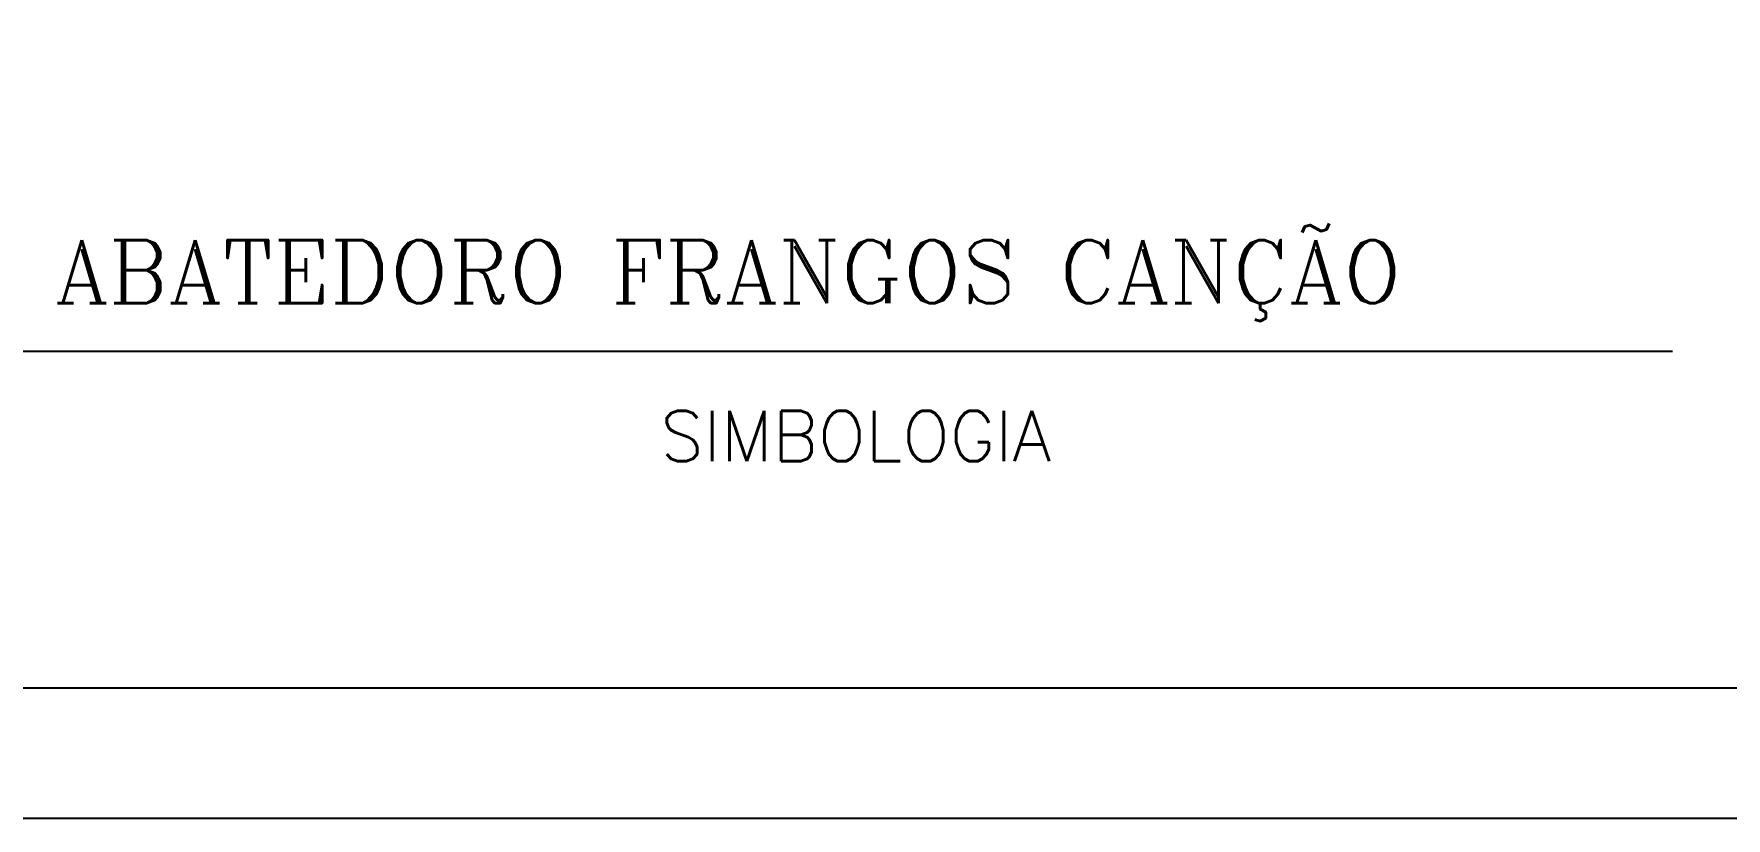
# Model space of a CAD drawing. Header units: millimetres. Extents: x 1974 to 2099, y 1386 to 1555.
# Drawn here: x 2089.87 to 2094.91, y 1470.58 to 1472.92 of the extents above; entities that cross this region are included whole.
import ezdxf

# ---------------------------------------------------------------- set-up
doc = ezdxf.new("R2010")
doc.units = ezdxf.units.MM
for name, color, linetype in [('MARGEM', 1, 'Continuous'), ('TEXTO_2', 5, 'Continuous'), ('TIMBRE', 7, 'Continuous')]:
    doc.layers.add(name, color=color, linetype=linetype)
doc.styles.add('ROMANC', font='romanc.shx', dxfattribs={"height": 0.55})
doc.styles.add('ROMANS', font='romans.shx', dxfattribs={"height": 37})

msp = doc.modelspace()

# ---------------------------------------------------------------- linework, layer by layer
at = {"layer": 'MARGEM', "color": 7}
msp.add_lwpolyline([(2069.4316, 1470.5843), (2099.1316, 1470.5843), (2099.1316, 1491.6093), (2069.4316, 1491.6093)], close=True, dxfattribs=at)
at = {"layer": 'TIMBRE'}
msp.add_line((2094.7497, 1471.9723), (2089.6059, 1471.9723), dxfattribs=at)
at = {"layer": 'TIMBRE', "color": 12}
msp.add_lwpolyline([(2069.8934, 1470.9723), (2098.7779, 1470.9723), (2098.7779, 1490.6093), (2069.8934, 1490.6093)], close=True, dxfattribs=at)

# ---------------------------------------------------------------- texts
at = {"style": 'ROMANS'}
msp.add_text('SIMBOLOGIA', height=0.15, dxfattribs=at).set_placement((2091.738, 1471.6456))
at = {"layer": 'TEXTO_2', "style": 'ROMANC'}
msp.add_text('ABATEDORO FRANGOS CANÇÃO', height=0.1875, dxfattribs=at).set_placement((2089.9356, 1472.1163))

doc.saveas('drawing.dxf')
